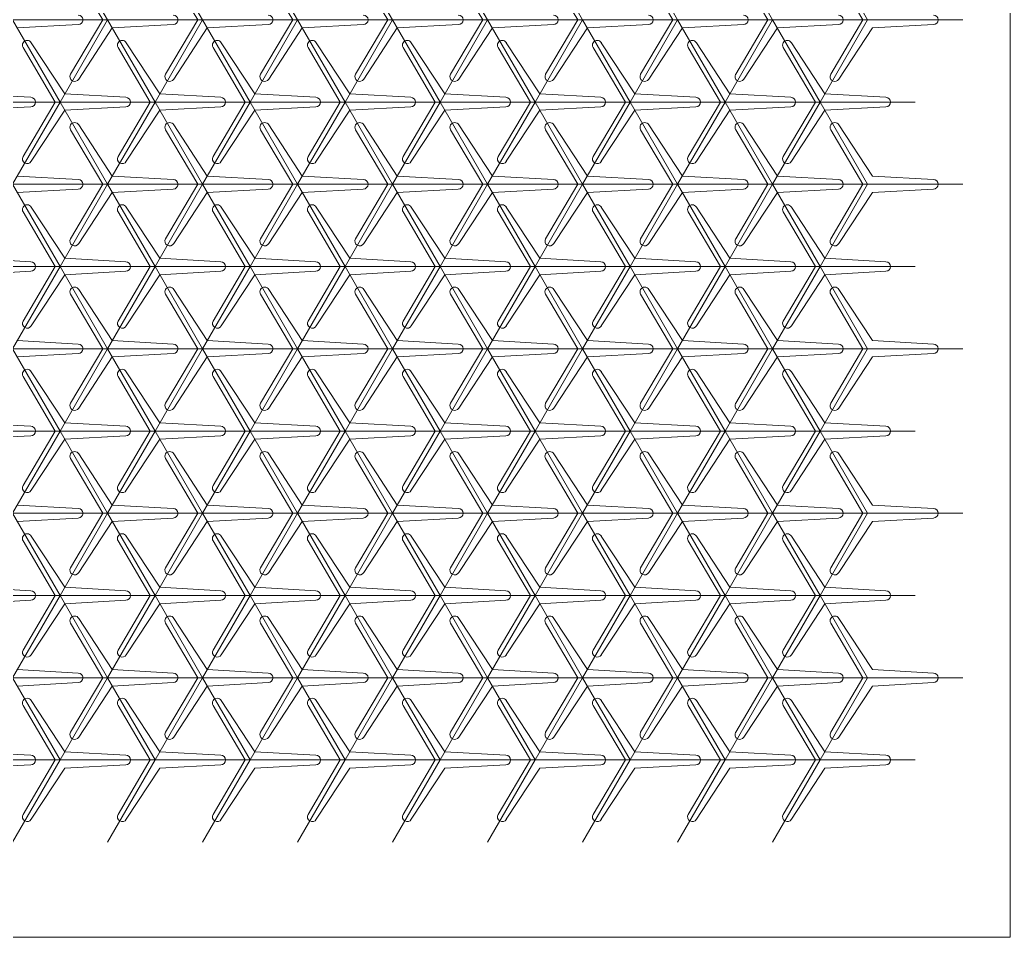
# Model space of a CAD drawing. Header units: metres. Extents: x 0 to 205, y 0 to 185.
# Drawn here: x 100.8 to 205, y 0 to 96.6 of the extents above; entities that cross this region are included whole.
import ezdxf

# ---------------------------------------------------------------- set-up
doc = ezdxf.new("R2010")
doc.units = ezdxf.units.M
doc.layers.add('TOP', color=1, linetype='Continuous', lineweight=0)

msp = doc.modelspace()

# ---------------------------------------------------------------- linework, layer by layer
at = {"layer": 'TOP'}
for p, q in [((205, 184.54), (205, 0)), ((110, 96.6), (105, 105.26)), ((120, 96.6), (115, 105.26)), ((130, 96.6), (125, 105.26)), ((140, 96.6), (135, 105.26)), ((150, 96.6), (145, 105.26)), ((160, 96.6), (155, 105.26)), ((170, 96.6), (165, 105.26)), ((180, 96.6), (175, 105.26)), ((190, 96.6), (185, 105.26)), ((106.11, 102.35), (109.5, 96.6)), ((116.11, 102.35), (119.5, 96.6)), ((126.11, 102.35), (129.5, 96.6)), ((136.11, 102.35), (139.5, 96.6)), ((146.11, 102.35), (149.5, 96.6)), ((156.11, 102.35), (159.5, 96.6)), ((166.11, 102.35), (169.5, 96.6)), ((176.11, 102.35), (179.5, 96.6)), ((186.11, 102.35), (189.5, 96.6)), ((105, 87.94), (100, 96.6)), ((100, 96.6), (110, 96.6)), ((100.5, 95.74), (106.92, 96.1)), ((110, 96.6), (105, 87.94)), ((109.5, 96.6), (106.11, 90.86)), ((115, 87.94), (110, 96.6)), ((110, 96.6), (120, 96.6)), ((110.5, 95.74), (116.92, 96.1)), ((120, 96.6), (115, 87.94)), ((119.5, 96.6), (116.11, 90.86)), ((125, 87.94), (120, 96.6)), ((120, 96.6), (130, 96.6)), ((120.5, 95.74), (126.92, 96.1)), ((130, 96.6), (125, 87.94)), ((129.5, 96.6), (126.11, 90.86)), ((135, 87.94), (130, 96.6)), ((130, 96.6), (140, 96.6)), ((130.5, 95.74), (136.92, 96.1)), ((140, 96.6), (135, 87.94)), ((139.5, 96.6), (136.11, 90.86)), ((145, 87.94), (140, 96.6)), ((140, 96.6), (150, 96.6)), ((140.5, 95.74), (146.92, 96.1)), ((150, 96.6), (145, 87.94)), ((149.5, 96.6), (146.11, 90.86)), ((155, 87.94), (150, 96.6)), ((150, 96.6), (160, 96.6)), ((150.5, 95.74), (156.92, 96.1)), ((160, 96.6), (155, 87.94)), ((159.5, 96.6), (156.11, 90.86)), ((165, 87.94), (160, 96.6)), ((160, 96.6), (170, 96.6)), ((160.5, 95.74), (166.92, 96.1)), ((170, 96.6), (165, 87.94)), ((169.5, 96.6), (166.11, 90.86)), ((175, 87.94), (170, 96.6)), ((170, 96.6), (180, 96.6)), ((170.5, 95.74), (176.92, 96.1)), ((180, 96.6), (175, 87.94)), ((179.5, 96.6), (176.11, 90.86)), ((185, 87.94), (180, 96.6)), ((180, 96.6), (190, 96.6)), ((180.5, 95.74), (186.92, 96.1)), ((190, 96.6), (185, 87.94)), ((189.5, 96.6), (186.11, 90.86)), ((190, 96.6), (200, 96.6)), ((190.5, 95.74), (196.92, 96.1)), ((106.97, 90.36), (110.5, 95.74)), ((116.97, 90.36), (120.5, 95.74)), ((126.97, 90.36), (130.5, 95.74)), ((136.97, 90.36), (140.5, 95.74)), ((146.97, 90.36), (150.5, 95.74)), ((156.97, 90.36), (160.5, 95.74)), ((166.97, 90.36), (170.5, 95.74)), ((176.97, 90.36), (180.5, 95.74)), ((186.97, 90.36), (190.5, 95.74)), ((105.5, 88.81), (101.97, 94.19)), ((115.5, 88.81), (111.97, 94.19)), ((125.5, 88.81), (121.97, 94.19)), ((135.5, 88.81), (131.97, 94.19)), ((145.5, 88.81), (141.97, 94.19)), ((155.5, 88.81), (151.97, 94.19)), ((165.5, 88.81), (161.97, 94.19)), ((175.5, 88.81), (171.97, 94.19)), ((185.5, 88.81), (181.97, 94.19)), ((101.11, 93.69), (104.5, 87.94)), ((111.11, 93.69), (114.5, 87.94)), ((121.11, 93.69), (124.5, 87.94)), ((131.11, 93.69), (134.5, 87.94)), ((141.11, 93.69), (144.5, 87.94)), ((151.11, 93.69), (154.5, 87.94)), ((161.11, 93.69), (164.5, 87.94)), ((171.11, 93.69), (174.5, 87.94)), ((181.11, 93.69), (184.5, 87.94)), ((101.92, 88.44), (95.5, 88.81)), ((111.92, 88.44), (105.5, 88.81)), ((121.92, 88.44), (115.5, 88.81)), ((131.92, 88.44), (125.5, 88.81)), ((141.92, 88.44), (135.5, 88.81)), ((151.92, 88.44), (145.5, 88.81)), ((161.92, 88.44), (155.5, 88.81)), ((171.92, 88.44), (165.5, 88.81)), ((181.92, 88.44), (175.5, 88.81)), ((191.92, 88.44), (185.5, 88.81)), ((95, 87.94), (105, 87.94)), ((105, 87.94), (100, 79.28)), ((104.5, 87.94), (101.11, 82.2)), ((110, 79.28), (105, 87.94)), ((105, 87.94), (115, 87.94)), ((115, 87.94), (110, 79.28)), ((114.5, 87.94), (111.11, 82.2)), ((120, 79.28), (115, 87.94)), ((115, 87.94), (125, 87.94)), ((125, 87.94), (120, 79.28)), ((124.5, 87.94), (121.11, 82.2)), ((130, 79.28), (125, 87.94)), ((125, 87.94), (135, 87.94)), ((135, 87.94), (130, 79.28)), ((134.5, 87.94), (131.11, 82.2)), ((140, 79.28), (135, 87.94)), ((135, 87.94), (145, 87.94)), ((145, 87.94), (140, 79.28)), ((144.5, 87.94), (141.11, 82.2)), ((150, 79.28), (145, 87.94)), ((145, 87.94), (155, 87.94)), ((155, 87.94), (150, 79.28)), ((154.5, 87.94), (151.11, 82.2)), ((160, 79.28), (155, 87.94)), ((155, 87.94), (165, 87.94)), ((165, 87.94), (160, 79.28)), ((164.5, 87.94), (161.11, 82.2)), ((170, 79.28), (165, 87.94)), ((165, 87.94), (175, 87.94)), ((175, 87.94), (170, 79.28)), ((174.5, 87.94), (171.11, 82.2)), ((180, 79.28), (175, 87.94)), ((175, 87.94), (185, 87.94)), ((185, 87.94), (180, 79.28)), ((184.5, 87.94), (181.11, 82.2)), ((190, 79.28), (185, 87.94)), ((185, 87.94), (195, 87.94)), ((95.5, 87.08), (101.92, 87.44)), ((101.97, 81.7), (105.5, 87.08)), ((105.5, 87.08), (111.92, 87.44)), ((111.97, 81.7), (115.5, 87.08)), ((115.5, 87.08), (121.92, 87.44)), ((121.97, 81.7), (125.5, 87.08)), ((125.5, 87.08), (131.92, 87.44)), ((131.97, 81.7), (135.5, 87.08)), ((135.5, 87.08), (141.92, 87.44)), ((141.97, 81.7), (145.5, 87.08)), ((145.5, 87.08), (151.92, 87.44)), ((151.97, 81.7), (155.5, 87.08)), ((155.5, 87.08), (161.92, 87.44)), ((161.97, 81.7), (165.5, 87.08)), ((165.5, 87.08), (171.92, 87.44)), ((171.97, 81.7), (175.5, 87.08)), ((175.5, 87.08), (181.92, 87.44)), ((181.97, 81.7), (185.5, 87.08)), ((185.5, 87.08), (191.92, 87.44)), ((110.5, 80.15), (106.97, 85.53)), ((120.5, 80.15), (116.97, 85.53)), ((130.5, 80.15), (126.97, 85.53)), ((140.5, 80.15), (136.97, 85.53)), ((150.5, 80.15), (146.97, 85.53)), ((160.5, 80.15), (156.97, 85.53)), ((170.5, 80.15), (166.97, 85.53)), ((180.5, 80.15), (176.97, 85.53)), ((190.5, 80.15), (186.97, 85.53)), ((106.11, 85.03), (109.5, 79.28)), ((116.11, 85.03), (119.5, 79.28)), ((126.11, 85.03), (129.5, 79.28)), ((136.11, 85.03), (139.5, 79.28)), ((146.11, 85.03), (149.5, 79.28)), ((156.11, 85.03), (159.5, 79.28)), ((166.11, 85.03), (169.5, 79.28)), ((176.11, 85.03), (179.5, 79.28)), ((186.11, 85.03), (189.5, 79.28)), ((105, 70.62), (100, 79.28)), ((100, 79.28), (110, 79.28)), ((106.92, 79.78), (100.5, 80.15)), ((110, 79.28), (105, 70.62)), ((109.5, 79.28), (106.11, 73.54)), ((115, 70.62), (110, 79.28)), ((110, 79.28), (120, 79.28)), ((116.92, 79.78), (110.5, 80.15)), ((120, 79.28), (115, 70.62)), ((119.5, 79.28), (116.11, 73.54)), ((125, 70.62), (120, 79.28)), ((120, 79.28), (130, 79.28)), ((126.92, 79.78), (120.5, 80.15)), ((130, 79.28), (125, 70.62)), ((129.5, 79.28), (126.11, 73.54)), ((135, 70.62), (130, 79.28)), ((130, 79.28), (140, 79.28)), ((136.92, 79.78), (130.5, 80.15)), ((140, 79.28), (135, 70.62)), ((139.5, 79.28), (136.11, 73.54)), ((145, 70.62), (140, 79.28)), ((140, 79.28), (150, 79.28)), ((146.92, 79.78), (140.5, 80.15)), ((150, 79.28), (145, 70.62)), ((149.5, 79.28), (146.11, 73.54)), ((155, 70.62), (150, 79.28)), ((150, 79.28), (160, 79.28)), ((156.92, 79.78), (150.5, 80.15)), ((160, 79.28), (155, 70.62)), ((159.5, 79.28), (156.11, 73.54)), ((165, 70.62), (160, 79.28)), ((160, 79.28), (170, 79.28)), ((166.92, 79.78), (160.5, 80.15)), ((170, 79.28), (165, 70.62)), ((169.5, 79.28), (166.11, 73.54)), ((175, 70.62), (170, 79.28)), ((170, 79.28), (180, 79.28)), ((176.92, 79.78), (170.5, 80.15)), ((180, 79.28), (175, 70.62)), ((179.5, 79.28), (176.11, 73.54)), ((185, 70.62), (180, 79.28)), ((180, 79.28), (190, 79.28)), ((186.92, 79.78), (180.5, 80.15)), ((190, 79.28), (185, 70.62)), ((189.5, 79.28), (186.11, 73.54)), ((190, 79.28), (200, 79.28)), ((196.92, 79.78), (190.5, 80.15)), ((100.5, 78.42), (106.92, 78.78)), ((106.97, 73.04), (110.5, 78.42)), ((110.5, 78.42), (116.92, 78.78)), ((116.97, 73.04), (120.5, 78.42)), ((120.5, 78.42), (126.92, 78.78)), ((126.97, 73.04), (130.5, 78.42)), ((130.5, 78.42), (136.92, 78.78)), ((136.97, 73.04), (140.5, 78.42)), ((140.5, 78.42), (146.92, 78.78)), ((146.97, 73.04), (150.5, 78.42)), ((150.5, 78.42), (156.92, 78.78)), ((156.97, 73.04), (160.5, 78.42)), ((160.5, 78.42), (166.92, 78.78)), ((166.97, 73.04), (170.5, 78.42)), ((170.5, 78.42), (176.92, 78.78)), ((176.97, 73.04), (180.5, 78.42)), ((180.5, 78.42), (186.92, 78.78)), ((186.97, 73.04), (190.5, 78.42)), ((190.5, 78.42), (196.92, 78.78)), ((101.11, 76.37), (104.5, 70.62)), ((105.5, 71.49), (101.97, 76.87)), ((111.11, 76.37), (114.5, 70.62)), ((115.5, 71.49), (111.97, 76.87)), ((121.11, 76.37), (124.5, 70.62)), ((125.5, 71.49), (121.97, 76.87)), ((131.11, 76.37), (134.5, 70.62)), ((135.5, 71.49), (131.97, 76.87)), ((141.11, 76.37), (144.5, 70.62)), ((145.5, 71.49), (141.97, 76.87)), ((151.11, 76.37), (154.5, 70.62)), ((155.5, 71.49), (151.97, 76.87)), ((161.11, 76.37), (164.5, 70.62)), ((165.5, 71.49), (161.97, 76.87)), ((171.11, 76.37), (174.5, 70.62)), ((175.5, 71.49), (171.97, 76.87)), ((181.11, 76.37), (184.5, 70.62)), ((185.5, 71.49), (181.97, 76.87)), ((101.92, 71.12), (95.5, 71.49)), ((111.92, 71.12), (105.5, 71.49)), ((121.92, 71.12), (115.5, 71.49)), ((131.92, 71.12), (125.5, 71.49)), ((141.92, 71.12), (135.5, 71.49)), ((151.92, 71.12), (145.5, 71.49)), ((161.92, 71.12), (155.5, 71.49)), ((171.92, 71.12), (165.5, 71.49)), ((181.92, 71.12), (175.5, 71.49)), ((191.92, 71.12), (185.5, 71.49)), ((95, 70.62), (105, 70.62)), ((95.5, 69.76), (101.92, 70.12)), ((105, 70.62), (100, 61.96)), ((104.5, 70.62), (101.11, 64.88)), ((110, 61.96), (105, 70.62)), ((105, 70.62), (115, 70.62)), ((105.5, 69.76), (111.92, 70.12)), ((115, 70.62), (110, 61.96)), ((114.5, 70.62), (111.11, 64.88)), ((120, 61.96), (115, 70.62)), ((115, 70.62), (125, 70.62)), ((115.5, 69.76), (121.92, 70.12)), ((125, 70.62), (120, 61.96)), ((124.5, 70.62), (121.11, 64.88)), ((130, 61.96), (125, 70.62)), ((125, 70.62), (135, 70.62)), ((125.5, 69.76), (131.92, 70.12)), ((135, 70.62), (130, 61.96)), ((134.5, 70.62), (131.11, 64.88)), ((140, 61.96), (135, 70.62)), ((135, 70.62), (145, 70.62)), ((135.5, 69.76), (141.92, 70.12)), ((145, 70.62), (140, 61.96)), ((144.5, 70.62), (141.11, 64.88)), ((150, 61.96), (145, 70.62)), ((145, 70.62), (155, 70.62)), ((145.5, 69.76), (151.92, 70.12)), ((155, 70.62), (150, 61.96)), ((154.5, 70.62), (151.11, 64.88)), ((160, 61.96), (155, 70.62)), ((155, 70.62), (165, 70.62)), ((155.5, 69.76), (161.92, 70.12)), ((165, 70.62), (160, 61.96)), ((164.5, 70.62), (161.11, 64.88)), ((170, 61.96), (165, 70.62)), ((165, 70.62), (175, 70.62)), ((165.5, 69.76), (171.92, 70.12)), ((175, 70.62), (170, 61.96)), ((174.5, 70.62), (171.11, 64.88)), ((180, 61.96), (175, 70.62)), ((175, 70.62), (185, 70.62)), ((175.5, 69.76), (181.92, 70.12)), ((185, 70.62), (180, 61.96)), ((184.5, 70.62), (181.11, 64.88)), ((190, 61.96), (185, 70.62)), ((185, 70.62), (195, 70.62)), ((185.5, 69.76), (191.92, 70.12)), ((101.97, 64.38), (105.5, 69.76)), ((111.97, 64.38), (115.5, 69.76)), ((121.97, 64.38), (125.5, 69.76)), ((131.97, 64.38), (135.5, 69.76)), ((141.97, 64.38), (145.5, 69.76)), ((151.97, 64.38), (155.5, 69.76)), ((161.97, 64.38), (165.5, 69.76)), ((171.97, 64.38), (175.5, 69.76)), ((181.97, 64.38), (185.5, 69.76)), ((110.5, 62.83), (106.97, 68.21)), ((120.5, 62.83), (116.97, 68.21)), ((130.5, 62.83), (126.97, 68.21)), ((140.5, 62.83), (136.97, 68.21)), ((150.5, 62.83), (146.97, 68.21)), ((160.5, 62.83), (156.97, 68.21)), ((170.5, 62.83), (166.97, 68.21)), ((180.5, 62.83), (176.97, 68.21)), ((190.5, 62.83), (186.97, 68.21)), ((106.11, 67.71), (109.5, 61.96)), ((116.11, 67.71), (119.5, 61.96)), ((126.11, 67.71), (129.5, 61.96)), ((136.11, 67.71), (139.5, 61.96)), ((146.11, 67.71), (149.5, 61.96)), ((156.11, 67.71), (159.5, 61.96)), ((166.11, 67.71), (169.5, 61.96)), ((176.11, 67.71), (179.5, 61.96)), ((186.11, 67.71), (189.5, 61.96)), ((106.92, 62.46), (100.5, 62.83)), ((116.92, 62.46), (110.5, 62.83)), ((126.92, 62.46), (120.5, 62.83)), ((136.92, 62.46), (130.5, 62.83)), ((146.92, 62.46), (140.5, 62.83)), ((156.92, 62.46), (150.5, 62.83)), ((166.92, 62.46), (160.5, 62.83)), ((176.92, 62.46), (170.5, 62.83)), ((186.92, 62.46), (180.5, 62.83)), ((196.92, 62.46), (190.5, 62.83)), ((105, 53.3), (100, 61.96)), ((100, 61.96), (110, 61.96)), ((110, 61.96), (105, 53.3)), ((109.5, 61.96), (106.11, 56.22)), ((115, 53.3), (110, 61.96)), ((110, 61.96), (120, 61.96)), ((120, 61.96), (115, 53.3)), ((119.5, 61.96), (116.11, 56.22)), ((125, 53.3), (120, 61.96)), ((120, 61.96), (130, 61.96)), ((130, 61.96), (125, 53.3)), ((129.5, 61.96), (126.11, 56.22)), ((135, 53.3), (130, 61.96)), ((130, 61.96), (140, 61.96)), ((140, 61.96), (135, 53.3)), ((139.5, 61.96), (136.11, 56.22)), ((145, 53.3), (140, 61.96)), ((140, 61.96), (150, 61.96)), ((150, 61.96), (145, 53.3)), ((149.5, 61.96), (146.11, 56.22)), ((155, 53.3), (150, 61.96)), ((150, 61.96), (160, 61.96)), ((160, 61.96), (155, 53.3)), ((159.5, 61.96), (156.11, 56.22)), ((165, 53.3), (160, 61.96)), ((160, 61.96), (170, 61.96)), ((170, 61.96), (165, 53.3)), ((169.5, 61.96), (166.11, 56.22)), ((175, 53.3), (170, 61.96)), ((170, 61.96), (180, 61.96)), ((180, 61.96), (175, 53.3)), ((179.5, 61.96), (176.11, 56.22)), ((185, 53.3), (180, 61.96)), ((180, 61.96), (190, 61.96)), ((190, 61.96), (185, 53.3)), ((189.5, 61.96), (186.11, 56.22)), ((190, 61.96), (200, 61.96)), ((100.5, 61.1), (106.92, 61.46)), ((106.97, 55.72), (110.5, 61.1)), ((110.5, 61.1), (116.92, 61.46)), ((116.97, 55.72), (120.5, 61.1)), ((120.5, 61.1), (126.92, 61.46)), ((126.97, 55.72), (130.5, 61.1)), ((130.5, 61.1), (136.92, 61.46)), ((136.97, 55.72), (140.5, 61.1)), ((140.5, 61.1), (146.92, 61.46)), ((146.97, 55.72), (150.5, 61.1)), ((150.5, 61.1), (156.92, 61.46)), ((156.97, 55.72), (160.5, 61.1)), ((160.5, 61.1), (166.92, 61.46)), ((166.97, 55.72), (170.5, 61.1)), ((170.5, 61.1), (176.92, 61.46)), ((176.97, 55.72), (180.5, 61.1)), ((180.5, 61.1), (186.92, 61.46)), ((186.97, 55.72), (190.5, 61.1)), ((190.5, 61.1), (196.92, 61.46)), ((105.5, 54.17), (101.97, 59.55)), ((115.5, 54.17), (111.97, 59.55)), ((125.5, 54.17), (121.97, 59.55)), ((135.5, 54.17), (131.97, 59.55)), ((145.5, 54.17), (141.97, 59.55)), ((155.5, 54.17), (151.97, 59.55)), ((165.5, 54.17), (161.97, 59.55)), ((175.5, 54.17), (171.97, 59.55)), ((185.5, 54.17), (181.97, 59.55)), ((101.11, 59.05), (104.5, 53.3)), ((111.11, 59.05), (114.5, 53.3)), ((121.11, 59.05), (124.5, 53.3)), ((131.11, 59.05), (134.5, 53.3)), ((141.11, 59.05), (144.5, 53.3)), ((151.11, 59.05), (154.5, 53.3)), ((161.11, 59.05), (164.5, 53.3)), ((171.11, 59.05), (174.5, 53.3)), ((181.11, 59.05), (184.5, 53.3)), ((95, 53.3), (105, 53.3)), ((101.92, 53.8), (95.5, 54.17)), ((105, 53.3), (100, 44.64)), ((104.5, 53.3), (101.11, 47.56)), ((110, 44.64), (105, 53.3)), ((105, 53.3), (115, 53.3)), ((111.92, 53.8), (105.5, 54.17)), ((115, 53.3), (110, 44.64)), ((114.5, 53.3), (111.11, 47.56)), ((120, 44.64), (115, 53.3)), ((115, 53.3), (125, 53.3)), ((121.92, 53.8), (115.5, 54.17)), ((125, 53.3), (120, 44.64)), ((124.5, 53.3), (121.11, 47.56)), ((130, 44.64), (125, 53.3)), ((125, 53.3), (135, 53.3)), ((131.92, 53.8), (125.5, 54.17)), ((135, 53.3), (130, 44.64)), ((134.5, 53.3), (131.11, 47.56)), ((140, 44.64), (135, 53.3)), ((135, 53.3), (145, 53.3)), ((141.92, 53.8), (135.5, 54.17)), ((145, 53.3), (140, 44.64)), ((144.5, 53.3), (141.11, 47.56)), ((150, 44.64), (145, 53.3)), ((145, 53.3), (155, 53.3)), ((151.92, 53.8), (145.5, 54.17)), ((155, 53.3), (150, 44.64)), ((154.5, 53.3), (151.11, 47.56)), ((160, 44.64), (155, 53.3)), ((155, 53.3), (165, 53.3)), ((161.92, 53.8), (155.5, 54.17)), ((165, 53.3), (160, 44.64)), ((164.5, 53.3), (161.11, 47.56)), ((170, 44.64), (165, 53.3)), ((165, 53.3), (175, 53.3)), ((171.92, 53.8), (165.5, 54.17)), ((175, 53.3), (170, 44.64)), ((174.5, 53.3), (171.11, 47.56)), ((180, 44.64), (175, 53.3)), ((175, 53.3), (185, 53.3)), ((181.92, 53.8), (175.5, 54.17)), ((185, 53.3), (180, 44.64)), ((184.5, 53.3), (181.11, 47.56)), ((190, 44.64), (185, 53.3)), ((185, 53.3), (195, 53.3)), ((191.92, 53.8), (185.5, 54.17)), ((95.5, 52.44), (101.92, 52.8)), ((101.97, 47.06), (105.5, 52.44)), ((105.5, 52.44), (111.92, 52.8)), ((111.97, 47.06), (115.5, 52.44)), ((115.5, 52.44), (121.92, 52.8)), ((121.97, 47.06), (125.5, 52.44)), ((125.5, 52.44), (131.92, 52.8)), ((131.97, 47.06), (135.5, 52.44)), ((135.5, 52.44), (141.92, 52.8)), ((141.97, 47.06), (145.5, 52.44)), ((145.5, 52.44), (151.92, 52.8)), ((151.97, 47.06), (155.5, 52.44)), ((155.5, 52.44), (161.92, 52.8)), ((161.97, 47.06), (165.5, 52.44)), ((165.5, 52.44), (171.92, 52.8)), ((171.97, 47.06), (175.5, 52.44)), ((175.5, 52.44), (181.92, 52.8)), ((181.97, 47.06), (185.5, 52.44)), ((185.5, 52.44), (191.92, 52.8)), ((106.11, 50.39), (109.5, 44.64)), ((110.5, 45.51), (106.97, 50.89)), ((116.11, 50.39), (119.5, 44.64)), ((120.5, 45.51), (116.97, 50.89)), ((126.11, 50.39), (129.5, 44.64)), ((130.5, 45.51), (126.97, 50.89)), ((136.11, 50.39), (139.5, 44.64)), ((140.5, 45.51), (136.97, 50.89)), ((146.11, 50.39), (149.5, 44.64)), ((150.5, 45.51), (146.97, 50.89)), ((156.11, 50.39), (159.5, 44.64)), ((160.5, 45.51), (156.97, 50.89)), ((166.11, 50.39), (169.5, 44.64)), ((170.5, 45.51), (166.97, 50.89)), ((176.11, 50.39), (179.5, 44.64)), ((180.5, 45.51), (176.97, 50.89)), ((186.11, 50.39), (189.5, 44.64)), ((190.5, 45.51), (186.97, 50.89)), ((106.92, 45.14), (100.5, 45.51)), ((116.92, 45.14), (110.5, 45.51)), ((126.92, 45.14), (120.5, 45.51)), ((136.92, 45.14), (130.5, 45.51)), ((146.92, 45.14), (140.5, 45.51)), ((156.92, 45.14), (150.5, 45.51)), ((166.92, 45.14), (160.5, 45.51)), ((176.92, 45.14), (170.5, 45.51)), ((186.92, 45.14), (180.5, 45.51)), ((196.92, 45.14), (190.5, 45.51)), ((105, 35.98), (100, 44.64)), ((100, 44.64), (110, 44.64)), ((100.5, 43.77), (106.92, 44.14)), ((110, 44.64), (105, 35.98)), ((109.5, 44.64), (106.11, 38.9)), ((115, 35.98), (110, 44.64)), ((110, 44.64), (120, 44.64)), ((110.5, 43.77), (116.92, 44.14)), ((120, 44.64), (115, 35.98)), ((119.5, 44.64), (116.11, 38.9)), ((125, 35.98), (120, 44.64)), ((120, 44.64), (130, 44.64)), ((120.5, 43.77), (126.92, 44.14)), ((130, 44.64), (125, 35.98)), ((129.5, 44.64), (126.11, 38.9)), ((135, 35.98), (130, 44.64)), ((130, 44.64), (140, 44.64)), ((130.5, 43.77), (136.92, 44.14)), ((140, 44.64), (135, 35.98)), ((139.5, 44.64), (136.11, 38.9)), ((145, 35.98), (140, 44.64)), ((140, 44.64), (150, 44.64)), ((140.5, 43.77), (146.92, 44.14)), ((150, 44.64), (145, 35.98)), ((149.5, 44.64), (146.11, 38.9)), ((155, 35.98), (150, 44.64)), ((150, 44.64), (160, 44.64)), ((150.5, 43.77), (156.92, 44.14)), ((160, 44.64), (155, 35.98)), ((159.5, 44.64), (156.11, 38.9)), ((165, 35.98), (160, 44.64)), ((160, 44.64), (170, 44.64)), ((160.5, 43.77), (166.92, 44.14)), ((170, 44.64), (165, 35.98)), ((169.5, 44.64), (166.11, 38.9)), ((175, 35.98), (170, 44.64)), ((170, 44.64), (180, 44.64)), ((170.5, 43.77), (176.92, 44.14)), ((180, 44.64), (175, 35.98)), ((179.5, 44.64), (176.11, 38.9)), ((185, 35.98), (180, 44.64)), ((180, 44.64), (190, 44.64)), ((180.5, 43.77), (186.92, 44.14)), ((190, 44.64), (185, 35.98)), ((189.5, 44.64), (186.11, 38.9)), ((190, 44.64), (200, 44.64)), ((190.5, 43.77), (196.92, 44.14)), ((106.97, 38.4), (110.5, 43.77)), ((116.97, 38.4), (120.5, 43.77)), ((126.97, 38.4), (130.5, 43.77)), ((136.97, 38.4), (140.5, 43.77)), ((146.97, 38.4), (150.5, 43.77)), ((156.97, 38.4), (160.5, 43.77)), ((166.97, 38.4), (170.5, 43.77)), ((176.97, 38.4), (180.5, 43.77)), ((186.97, 38.4), (190.5, 43.77)), ((101.11, 41.73), (104.5, 35.98)), ((105.5, 36.85), (101.97, 42.23)), ((111.11, 41.73), (114.5, 35.98)), ((115.5, 36.85), (111.97, 42.23)), ((121.11, 41.73), (124.5, 35.98)), ((125.5, 36.85), (121.97, 42.23)), ((131.11, 41.73), (134.5, 35.98)), ((135.5, 36.85), (131.97, 42.23)), ((141.11, 41.73), (144.5, 35.98)), ((145.5, 36.85), (141.97, 42.23)), ((151.11, 41.73), (154.5, 35.98)), ((155.5, 36.85), (151.97, 42.23)), ((161.11, 41.73), (164.5, 35.98)), ((165.5, 36.85), (161.97, 42.23)), ((171.11, 41.73), (174.5, 35.98)), ((175.5, 36.85), (171.97, 42.23)), ((181.11, 41.73), (184.5, 35.98)), ((185.5, 36.85), (181.97, 42.23)), ((101.92, 36.48), (95.5, 36.85)), ((111.92, 36.48), (105.5, 36.85)), ((121.92, 36.48), (115.5, 36.85)), ((131.92, 36.48), (125.5, 36.85)), ((141.92, 36.48), (135.5, 36.85)), ((151.92, 36.48), (145.5, 36.85)), ((161.92, 36.48), (155.5, 36.85)), ((171.92, 36.48), (165.5, 36.85)), ((181.92, 36.48), (175.5, 36.85)), ((191.92, 36.48), (185.5, 36.85)), ((95, 35.98), (105, 35.98)), ((95.5, 35.11), (101.92, 35.48)), ((105, 35.98), (100, 27.32)), ((104.5, 35.98), (101.11, 30.24)), ((110, 27.32), (105, 35.98)), ((105, 35.98), (115, 35.98)), ((105.5, 35.11), (111.92, 35.48)), ((115, 35.98), (110, 27.32)), ((114.5, 35.98), (111.11, 30.24)), ((120, 27.32), (115, 35.98)), ((115, 35.98), (125, 35.98)), ((115.5, 35.11), (121.92, 35.48)), ((125, 35.98), (120, 27.32)), ((124.5, 35.98), (121.11, 30.24)), ((130, 27.32), (125, 35.98)), ((125, 35.98), (135, 35.98)), ((125.5, 35.11), (131.92, 35.48)), ((135, 35.98), (130, 27.32)), ((134.5, 35.98), (131.11, 30.24)), ((140, 27.32), (135, 35.98)), ((135, 35.98), (145, 35.98)), ((135.5, 35.11), (141.92, 35.48)), ((145, 35.98), (140, 27.32)), ((144.5, 35.98), (141.11, 30.24)), ((150, 27.32), (145, 35.98)), ((145, 35.98), (155, 35.98)), ((145.5, 35.11), (151.92, 35.48)), ((155, 35.98), (150, 27.32)), ((154.5, 35.98), (151.11, 30.24)), ((160, 27.32), (155, 35.98)), ((155, 35.98), (165, 35.98)), ((155.5, 35.11), (161.92, 35.48)), ((165, 35.98), (160, 27.32)), ((164.5, 35.98), (161.11, 30.24)), ((170, 27.32), (165, 35.98)), ((165, 35.98), (175, 35.98)), ((165.5, 35.11), (171.92, 35.48)), ((175, 35.98), (170, 27.32)), ((174.5, 35.98), (171.11, 30.24)), ((180, 27.32), (175, 35.98)), ((175, 35.98), (185, 35.98)), ((175.5, 35.11), (181.92, 35.48)), ((185, 35.98), (180, 27.32)), ((184.5, 35.98), (181.11, 30.24)), ((190, 27.32), (185, 35.98)), ((185, 35.98), (195, 35.98)), ((185.5, 35.11), (191.92, 35.48)), ((101.97, 29.74), (105.5, 35.11)), ((111.97, 29.74), (115.5, 35.11)), ((121.97, 29.74), (125.5, 35.11)), ((131.97, 29.74), (135.5, 35.11)), ((141.97, 29.74), (145.5, 35.11)), ((151.97, 29.74), (155.5, 35.11)), ((161.97, 29.74), (165.5, 35.11)), ((171.97, 29.74), (175.5, 35.11)), ((181.97, 29.74), (185.5, 35.11)), ((110.5, 28.19), (106.97, 33.57)), ((120.5, 28.19), (116.97, 33.57)), ((130.5, 28.19), (126.97, 33.57)), ((140.5, 28.19), (136.97, 33.57)), ((150.5, 28.19), (146.97, 33.57)), ((160.5, 28.19), (156.97, 33.57)), ((170.5, 28.19), (166.97, 33.57)), ((180.5, 28.19), (176.97, 33.57)), ((190.5, 28.19), (186.97, 33.57)), ((106.11, 33.07), (109.5, 27.32)), ((116.11, 33.07), (119.5, 27.32)), ((126.11, 33.07), (129.5, 27.32)), ((136.11, 33.07), (139.5, 27.32)), ((146.11, 33.07), (149.5, 27.32)), ((156.11, 33.07), (159.5, 27.32)), ((166.11, 33.07), (169.5, 27.32)), ((176.11, 33.07), (179.5, 27.32)), ((186.11, 33.07), (189.5, 27.32)), ((106.92, 27.82), (100.5, 28.19)), ((116.92, 27.82), (110.5, 28.19)), ((126.92, 27.82), (120.5, 28.19)), ((136.92, 27.82), (130.5, 28.19)), ((146.92, 27.82), (140.5, 28.19)), ((156.92, 27.82), (150.5, 28.19)), ((166.92, 27.82), (160.5, 28.19)), ((176.92, 27.82), (170.5, 28.19)), ((186.92, 27.82), (180.5, 28.19)), ((196.92, 27.82), (190.5, 28.19)), ((105, 18.66), (100, 27.32)), ((100, 27.32), (110, 27.32)), ((110, 27.32), (105, 18.66)), ((109.5, 27.32), (106.11, 21.58)), ((115, 18.66), (110, 27.32)), ((110, 27.32), (120, 27.32)), ((120, 27.32), (115, 18.66)), ((119.5, 27.32), (116.11, 21.58)), ((125, 18.66), (120, 27.32)), ((120, 27.32), (130, 27.32)), ((130, 27.32), (125, 18.66)), ((129.5, 27.32), (126.11, 21.58)), ((135, 18.66), (130, 27.32)), ((130, 27.32), (140, 27.32)), ((140, 27.32), (135, 18.66)), ((139.5, 27.32), (136.11, 21.58)), ((145, 18.66), (140, 27.32)), ((140, 27.32), (150, 27.32)), ((150, 27.32), (145, 18.66)), ((149.5, 27.32), (146.11, 21.58)), ((155, 18.66), (150, 27.32)), ((150, 27.32), (160, 27.32)), ((160, 27.32), (155, 18.66)), ((159.5, 27.32), (156.11, 21.58)), ((165, 18.66), (160, 27.32)), ((160, 27.32), (170, 27.32)), ((170, 27.32), (165, 18.66)), ((169.5, 27.32), (166.11, 21.58)), ((175, 18.66), (170, 27.32)), ((170, 27.32), (180, 27.32)), ((180, 27.32), (175, 18.66)), ((179.5, 27.32), (176.11, 21.58)), ((185, 18.66), (180, 27.32)), ((180, 27.32), (190, 27.32)), ((190, 27.32), (185, 18.66)), ((189.5, 27.32), (186.11, 21.58)), ((190, 27.32), (200, 27.32)), ((100.5, 26.45), (106.92, 26.82)), ((106.97, 21.08), (110.5, 26.45)), ((110.5, 26.45), (116.92, 26.82)), ((116.97, 21.08), (120.5, 26.45)), ((120.5, 26.45), (126.92, 26.82)), ((126.97, 21.08), (130.5, 26.45)), ((130.5, 26.45), (136.92, 26.82)), ((136.97, 21.08), (140.5, 26.45)), ((140.5, 26.45), (146.92, 26.82)), ((146.97, 21.08), (150.5, 26.45)), ((150.5, 26.45), (156.92, 26.82)), ((156.97, 21.08), (160.5, 26.45)), ((160.5, 26.45), (166.92, 26.82)), ((166.97, 21.08), (170.5, 26.45)), ((170.5, 26.45), (176.92, 26.82)), ((176.97, 21.08), (180.5, 26.45)), ((180.5, 26.45), (186.92, 26.82)), ((186.97, 21.08), (190.5, 26.45)), ((190.5, 26.45), (196.92, 26.82)), ((101.11, 24.41), (104.5, 18.66)), ((105.5, 19.53), (101.97, 24.91)), ((111.11, 24.41), (114.5, 18.66)), ((115.5, 19.53), (111.97, 24.91)), ((121.11, 24.41), (124.5, 18.66)), ((125.5, 19.53), (121.97, 24.91)), ((131.11, 24.41), (134.5, 18.66)), ((135.5, 19.53), (131.97, 24.91)), ((141.11, 24.41), (144.5, 18.66)), ((145.5, 19.53), (141.97, 24.91)), ((151.11, 24.41), (154.5, 18.66)), ((155.5, 19.53), (151.97, 24.91)), ((161.11, 24.41), (164.5, 18.66)), ((165.5, 19.53), (161.97, 24.91)), ((171.11, 24.41), (174.5, 18.66)), ((175.5, 19.53), (171.97, 24.91)), ((181.11, 24.41), (184.5, 18.66)), ((185.5, 19.53), (181.97, 24.91)), ((101.92, 19.16), (95.5, 19.53)), ((111.92, 19.16), (105.5, 19.53)), ((121.92, 19.16), (115.5, 19.53)), ((131.92, 19.16), (125.5, 19.53)), ((141.92, 19.16), (135.5, 19.53)), ((151.92, 19.16), (145.5, 19.53)), ((161.92, 19.16), (155.5, 19.53)), ((171.92, 19.16), (165.5, 19.53)), ((181.92, 19.16), (175.5, 19.53)), ((191.92, 19.16), (185.5, 19.53)), ((95, 18.66), (105, 18.66)), ((95.5, 17.79), (101.92, 18.16)), ((105, 18.66), (100, 10)), ((104.5, 18.66), (101.11, 12.92)), ((101.97, 12.42), (105.5, 17.79)), ((105, 18.66), (115, 18.66)), ((105.5, 17.79), (111.92, 18.16)), ((115, 18.66), (110, 10)), ((114.5, 18.66), (111.11, 12.92)), ((111.97, 12.42), (115.5, 17.79)), ((115, 18.66), (125, 18.66)), ((115.5, 17.79), (121.92, 18.16)), ((125, 18.66), (120, 10)), ((124.5, 18.66), (121.11, 12.92)), ((121.97, 12.42), (125.5, 17.79)), ((125, 18.66), (135, 18.66)), ((125.5, 17.79), (131.92, 18.16)), ((135, 18.66), (130, 10)), ((134.5, 18.66), (131.11, 12.92)), ((131.97, 12.42), (135.5, 17.79)), ((135, 18.66), (145, 18.66)), ((135.5, 17.79), (141.92, 18.16)), ((145, 18.66), (140, 10)), ((144.5, 18.66), (141.11, 12.92)), ((141.97, 12.42), (145.5, 17.79)), ((145, 18.66), (155, 18.66)), ((145.5, 17.79), (151.92, 18.16)), ((155, 18.66), (150, 10)), ((154.5, 18.66), (151.11, 12.92)), ((151.97, 12.42), (155.5, 17.79)), ((155, 18.66), (165, 18.66)), ((155.5, 17.79), (161.92, 18.16)), ((165, 18.66), (160, 10)), ((164.5, 18.66), (161.11, 12.92)), ((161.97, 12.42), (165.5, 17.79)), ((165, 18.66), (175, 18.66)), ((165.5, 17.79), (171.92, 18.16)), ((175, 18.66), (170, 10)), ((174.5, 18.66), (171.11, 12.92)), ((171.97, 12.42), (175.5, 17.79)), ((175, 18.66), (185, 18.66)), ((175.5, 17.79), (181.92, 18.16)), ((185, 18.66), (180, 10)), ((184.5, 18.66), (181.11, 12.92)), ((181.97, 12.42), (185.5, 17.79)), ((185, 18.66), (195, 18.66)), ((185.5, 17.79), (191.92, 18.16)), ((205, 0), (0, 0))]:
    msp.add_line(p, q, dxfattribs=at)
for centre, start, end in [((106.92, 96.6), -90, 90), ((116.92, 96.6), -90, 90), ((126.92, 96.6), -90, 90), ((136.92, 96.6), -90, 90), ((146.92, 96.6), -90, 90), ((156.92, 96.6), -90, 90), ((166.92, 96.6), -90, 90), ((176.92, 96.6), -90, 90), ((186.92, 96.6), -90, 90), ((196.92, 96.6), -90, 90), ((101.54, 93.94), 30, 210), ((111.54, 93.94), 30, 210), ((121.54, 93.94), 30, 210), ((131.54, 93.94), 30, 210), ((141.54, 93.94), 30, 210), ((151.54, 93.94), 30, 210), ((161.54, 93.94), 30, 210), ((171.54, 93.94), 30, 210), ((181.54, 93.94), 30, 210), ((106.54, 90.61), 150, 330), ((116.54, 90.61), 150, 330), ((126.54, 90.61), 150, 330), ((136.54, 90.61), 150, 330), ((146.54, 90.61), 150, 330), ((156.54, 90.61), 150, 330), ((166.54, 90.61), 150, 330), ((176.54, 90.61), 150, 330), ((186.54, 90.61), 150, 330), ((101.92, 87.94), -90, 90), ((111.92, 87.94), -90, 90), ((121.92, 87.94), -90, 90), ((131.92, 87.94), -90, 90), ((141.92, 87.94), -90, 90), ((151.92, 87.94), -90, 90), ((161.92, 87.94), -90, 90), ((171.92, 87.94), -90, 90), ((181.92, 87.94), -90, 90), ((191.92, 87.94), -90, 90), ((106.54, 85.28), 30, 210), ((116.54, 85.28), 30, 210), ((126.54, 85.28), 30, 210), ((136.54, 85.28), 30, 210), ((146.54, 85.28), 30, 210), ((156.54, 85.28), 30, 210), ((166.54, 85.28), 30, 210), ((176.54, 85.28), 30, 210), ((186.54, 85.28), 30, 210), ((101.54, 81.95), 150, 330), ((111.54, 81.95), 150, 330), ((121.54, 81.95), 150, 330), ((131.54, 81.95), 150, 330), ((141.54, 81.95), 150, 330), ((151.54, 81.95), 150, 330), ((161.54, 81.95), 150, 330), ((171.54, 81.95), 150, 330), ((181.54, 81.95), 150, 330), ((106.92, 79.28), -90, 90), ((116.92, 79.28), -90, 90), ((126.92, 79.28), -90, 90), ((136.92, 79.28), -90, 90), ((146.92, 79.28), -90, 90), ((156.92, 79.28), -90, 90), ((166.92, 79.28), -90, 90), ((176.92, 79.28), -90, 90), ((186.92, 79.28), -90, 90), ((196.92, 79.28), -90, 90), ((101.54, 76.62), 30, 210), ((111.54, 76.62), 30, 210), ((121.54, 76.62), 30, 210), ((131.54, 76.62), 30, 210), ((141.54, 76.62), 30, 210), ((151.54, 76.62), 30, 210), ((161.54, 76.62), 30, 210), ((171.54, 76.62), 30, 210), ((181.54, 76.62), 30, 210), ((106.54, 73.29), 150, 330), ((116.54, 73.29), 150, 330), ((126.54, 73.29), 150, 330), ((136.54, 73.29), 150, 330), ((146.54, 73.29), 150, 330), ((156.54, 73.29), 150, 330), ((166.54, 73.29), 150, 330), ((176.54, 73.29), 150, 330), ((186.54, 73.29), 150, 330), ((101.92, 70.62), -90, 90), ((111.92, 70.62), -90, 90), ((121.92, 70.62), -90, 90), ((131.92, 70.62), -90, 90), ((141.92, 70.62), -90, 90), ((151.92, 70.62), -90, 90), ((161.92, 70.62), -90, 90), ((171.92, 70.62), -90, 90), ((181.92, 70.62), -90, 90), ((191.92, 70.62), -90, 90), ((106.54, 67.96), 30, 210), ((116.54, 67.96), 30, 210), ((126.54, 67.96), 30, 210), ((136.54, 67.96), 30, 210), ((146.54, 67.96), 30, 210), ((156.54, 67.96), 30, 210), ((166.54, 67.96), 30, 210), ((176.54, 67.96), 30, 210), ((186.54, 67.96), 30, 210), ((101.54, 64.63), 150, 330), ((111.54, 64.63), 150, 330), ((121.54, 64.63), 150, 330), ((131.54, 64.63), 150, 330), ((141.54, 64.63), 150, 330), ((151.54, 64.63), 150, 330), ((161.54, 64.63), 150, 330), ((171.54, 64.63), 150, 330), ((181.54, 64.63), 150, 330), ((106.92, 61.96), -90, 90), ((116.92, 61.96), -90, 90), ((126.92, 61.96), -90, 90), ((136.92, 61.96), -90, 90), ((146.92, 61.96), -90, 90), ((156.92, 61.96), -90, 90), ((166.92, 61.96), -90, 90), ((176.92, 61.96), -90, 90), ((186.92, 61.96), -90, 90), ((196.92, 61.96), -90, 90), ((101.54, 59.3), 30, 210), ((111.54, 59.3), 30, 210), ((121.54, 59.3), 30, 210), ((131.54, 59.3), 30, 210), ((141.54, 59.3), 30, 210), ((151.54, 59.3), 30, 210), ((161.54, 59.3), 30, 210), ((171.54, 59.3), 30, 210), ((181.54, 59.3), 30, 210), ((106.54, 55.97), 150, 330), ((116.54, 55.97), 150, 330), ((126.54, 55.97), 150, 330), ((136.54, 55.97), 150, 330), ((146.54, 55.97), 150, 330), ((156.54, 55.97), 150, 330), ((166.54, 55.97), 150, 330), ((176.54, 55.97), 150, 330), ((186.54, 55.97), 150, 330), ((101.92, 53.3), -90, 90), ((111.92, 53.3), -90, 90), ((121.92, 53.3), -90, 90), ((131.92, 53.3), -90, 90), ((141.92, 53.3), -90, 90), ((151.92, 53.3), -90, 90), ((161.92, 53.3), -90, 90), ((171.92, 53.3), -90, 90), ((181.92, 53.3), -90, 90), ((191.92, 53.3), -90, 90), ((106.54, 50.64), 30, 210), ((116.54, 50.64), 30, 210), ((126.54, 50.64), 30, 210), ((136.54, 50.64), 30, 210), ((146.54, 50.64), 30, 210), ((156.54, 50.64), 30, 210), ((166.54, 50.64), 30, 210), ((176.54, 50.64), 30, 210), ((186.54, 50.64), 30, 210), ((101.54, 47.31), 150, 330), ((111.54, 47.31), 150, 330), ((121.54, 47.31), 150, 330), ((131.54, 47.31), 150, 330), ((141.54, 47.31), 150, 330), ((151.54, 47.31), 150, 330), ((161.54, 47.31), 150, 330), ((171.54, 47.31), 150, 330), ((181.54, 47.31), 150, 330), ((106.92, 44.64), -90, 90), ((116.92, 44.64), -90, 90), ((126.92, 44.64), -90, 90), ((136.92, 44.64), -90, 90), ((146.92, 44.64), -90, 90), ((156.92, 44.64), -90, 90), ((166.92, 44.64), -90, 90), ((176.92, 44.64), -90, 90), ((186.92, 44.64), -90, 90), ((196.92, 44.64), -90, 90), ((101.54, 41.98), 30, 210), ((111.54, 41.98), 30, 210), ((121.54, 41.98), 30, 210), ((131.54, 41.98), 30, 210), ((141.54, 41.98), 30, 210), ((151.54, 41.98), 30, 210), ((161.54, 41.98), 30, 210), ((171.54, 41.98), 30, 210), ((181.54, 41.98), 30, 210), ((106.54, 38.65), 150, 330), ((116.54, 38.65), 150, 330), ((126.54, 38.65), 150, 330), ((136.54, 38.65), 150, 330), ((146.54, 38.65), 150, 330), ((156.54, 38.65), 150, 330), ((166.54, 38.65), 150, 330), ((176.54, 38.65), 150, 330), ((186.54, 38.65), 150, 330), ((101.92, 35.98), -90, 90), ((111.92, 35.98), -90, 90), ((121.92, 35.98), -90, 90), ((131.92, 35.98), -90, 90), ((141.92, 35.98), -90, 90), ((151.92, 35.98), -90, 90), ((161.92, 35.98), -90, 90), ((171.92, 35.98), -90, 90), ((181.92, 35.98), -90, 90), ((191.92, 35.98), -90, 90), ((106.54, 33.32), 30, 210), ((116.54, 33.32), 30, 210), ((126.54, 33.32), 30, 210), ((136.54, 33.32), 30, 210), ((146.54, 33.32), 30, 210), ((156.54, 33.32), 30, 210), ((166.54, 33.32), 30, 210), ((176.54, 33.32), 30, 210), ((186.54, 33.32), 30, 210), ((101.54, 29.99), 150, 330), ((111.54, 29.99), 150, 330), ((121.54, 29.99), 150, 330), ((131.54, 29.99), 150, 330), ((141.54, 29.99), 150, 330), ((151.54, 29.99), 150, 330), ((161.54, 29.99), 150, 330), ((171.54, 29.99), 150, 330), ((181.54, 29.99), 150, 330), ((106.92, 27.32), -90, 90), ((116.92, 27.32), -90, 90), ((126.92, 27.32), -90, 90), ((136.92, 27.32), -90, 90), ((146.92, 27.32), -90, 90), ((156.92, 27.32), -90, 90), ((166.92, 27.32), -90, 90), ((176.92, 27.32), -90, 90), ((186.92, 27.32), -90, 90), ((196.92, 27.32), -90, 90), ((101.54, 24.66), 30, 210), ((111.54, 24.66), 30, 210), ((121.54, 24.66), 30, 210), ((131.54, 24.66), 30, 210), ((141.54, 24.66), 30, 210), ((151.54, 24.66), 30, 210), ((161.54, 24.66), 30, 210), ((171.54, 24.66), 30, 210), ((181.54, 24.66), 30, 210), ((106.54, 21.33), 150, 330), ((116.54, 21.33), 150, 330), ((126.54, 21.33), 150, 330), ((136.54, 21.33), 150, 330), ((146.54, 21.33), 150, 330), ((156.54, 21.33), 150, 330), ((166.54, 21.33), 150, 330), ((176.54, 21.33), 150, 330), ((186.54, 21.33), 150, 330), ((101.92, 18.66), -90, 90), ((111.92, 18.66), -90, 90), ((121.92, 18.66), -90, 90), ((131.92, 18.66), -90, 90), ((141.92, 18.66), -90, 90), ((151.92, 18.66), -90, 90), ((161.92, 18.66), -90, 90), ((171.92, 18.66), -90, 90), ((181.92, 18.66), -90, 90), ((191.92, 18.66), -90, 90), ((101.54, 12.67), 150, 330), ((111.54, 12.67), 150, 330), ((121.54, 12.67), 150, 330), ((131.54, 12.67), 150, 330), ((141.54, 12.67), 150, 330), ((151.54, 12.67), 150, 330), ((161.54, 12.67), 150, 330), ((171.54, 12.67), 150, 330), ((181.54, 12.67), 150, 330)]:
    msp.add_arc(centre, 0.5, start, end, dxfattribs=at)

doc.saveas('drawing.dxf')
